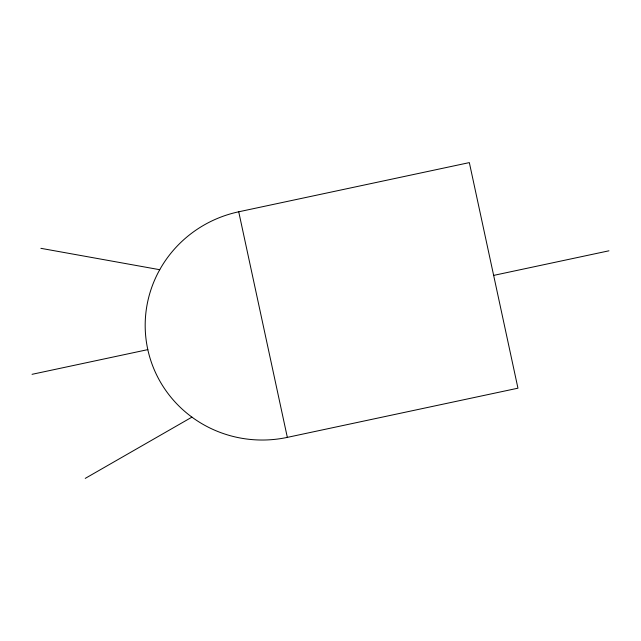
<?xml version="1.0" encoding="UTF-8"?>
<svg xmlns="http://www.w3.org/2000/svg" width="641" height="641" viewBox="0 0 641 641"><rect width="100%" height="100%" fill="white"/><g stroke="black" fill="none" stroke-linecap="round" stroke-linejoin="round"><path stroke-width="0.96" d="M85.237 478.394L191.931 417.131M238.724 211.794L469.34 162.606L517.952 388.19L287.336 437.378A117.904 115.372 -9.3 0 1 147.718 349.177A117.904 115.372 -9.3 0 1 238.724 211.794L287.336 437.378M493.642 275.398L608.95 250.807M32.05 374.32L147.823 349.625M40.88 248.323L159.745 269.709"/></g></svg>
